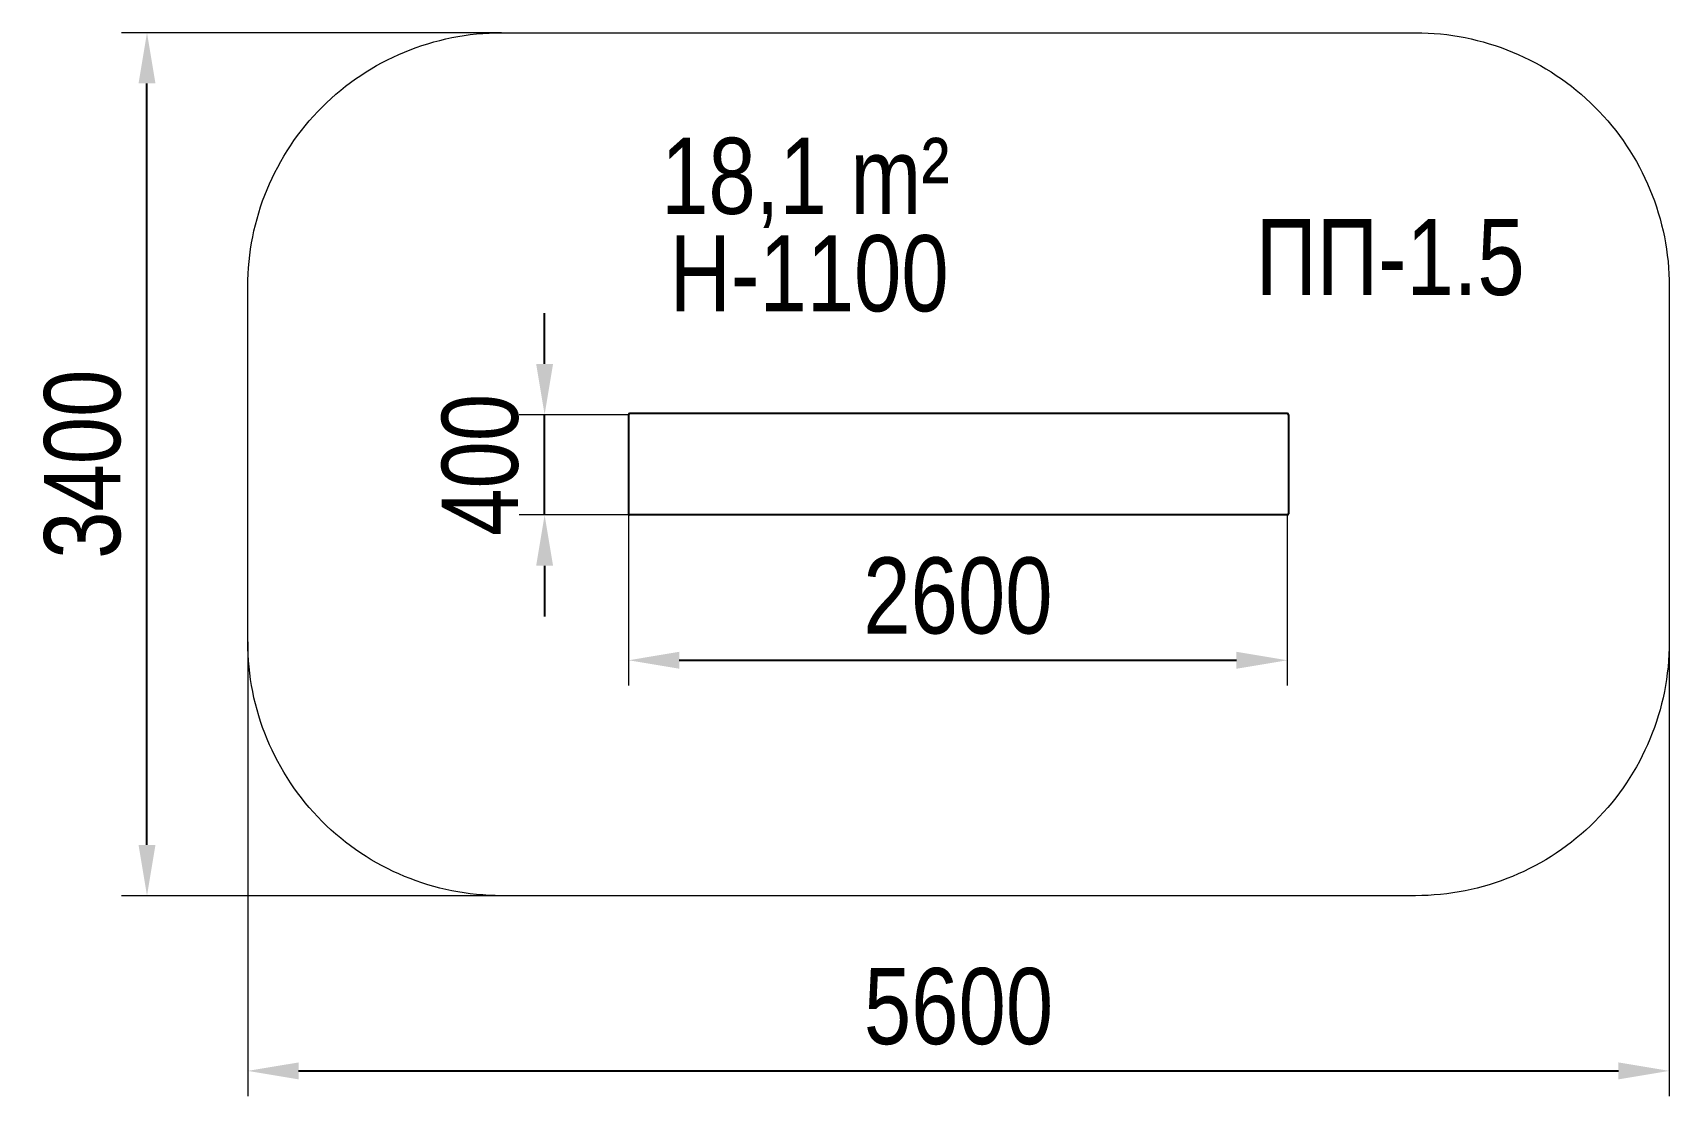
# Model space of a CAD drawing. Header units: millimetres. Extents: x -439 to 6008, y -77 to 4114.
import ezdxf

# ---------------------------------------------------------------- set-up
doc = ezdxf.new("R2010")
doc.units = ezdxf.units.MM
for name, color, linetype in [('DIKOM_АРТИКУЛ', 7, 'Continuous'), ('DIKOM_ЗОНА', 80, 'Continuous'), ('DIKOM_ОБЪЕКТ', 7, 'Continuous'), ('DIKOM_РАЗМЕР_ЗОНА', 7, 'Continuous'), ('DIKOM_РАЗМЕР_ОБЪЕКТА', 7, 'Continuous')]:
    doc.layers.add(name, color=color, linetype=linetype)
doc.styles.add('style1', font='arial.ttf', dxfattribs={"width": 0.8})
doc.dimstyles.new('1-50', dxfattribs={"dimtxt": 300, "dimasz": 200, "dimexe": 100, "dimexo": 0, "dimgap": 100, "dimtad": 1, "dimdec": 0, "dimtxsty": 'style1', "dimcen": 0, "dimclrd": 7, "dimclre": 7, "dimadec": 1, "dimazin": 2, "dimtfac": 1, "dimtdec": 0, "dimtmove": 0, "dimatfit": 3, "dimfxl": 0, "dimlwd": 25, "dimlwe": 18, "dimarcsym": 0})

# ---------------------------------------------------------------- blocks, each defined once
blk = doc.blocks.new('*D22')
at = {"layer": 'Defpoints', "color": 0, "transparency": 16777216}
for p in [(1907.8, 2218.5), (4502.8, 2218.5), (4502.8, 1641)]:
    blk.add_point(p, dxfattribs=at)
at = {"layer": 'DIKOM_РАЗМЕР_ОБЪЕКТА', "color": 7, "lineweight": 18, "transparency": 16777216}
for p, q in [((1907.8, 2218.5), (1907.8, 1541)), ((4502.8, 2218.5), (4502.8, 1541))]:
    blk.add_line(p, q, dxfattribs=at)
at = {"layer": 'DIKOM_РАЗМЕР_ОБЪЕКТА', "color": 7, "lineweight": 25, "transparency": 16777216}
blk.add_line((2107.8, 1641), (4302.8, 1641), dxfattribs=at)
at = {"layer": 'DIKOM_РАЗМЕР_ОБЪЕКТА', "color": 7, "transparency": 16777216}
for points in [[(2107.8, 1674.4), (2107.8, 1607.7), (1907.8, 1641)], [(4302.8, 1674.4), (4302.8, 1607.7), (4502.8, 1641)]]:
    blk.add_solid(points, dxfattribs=at)
at = {"layer": 'DIKOM_РАЗМЕР_ОБЪЕКТА', "color": 0, "transparency": 16777216, "insert": (3205.3, 1894.2), "char_height": 300, "attachment_point": 5, "style": 'style1'}
blk.add_mtext('2600', dxfattribs=at)
blk = doc.blocks.new('*D23')
at = {"layer": 'Defpoints', "color": 0, "transparency": 16777216}
for p in [(1577.2, 2608.5), (1907.8, 2608.5), (1912.8, 2213.5)]:
    blk.add_point(p, dxfattribs=at)
at = {"layer": 'DIKOM_РАЗМЕР_ОБЪЕКТА', "color": 7, "lineweight": 25, "transparency": 16777216}
for p, q in [((1577.2, 2808.5), (1577.2, 3008.5)), ((1577.2, 2213.5), (1577.2, 2608.5)), ((1577.2, 2013.5), (1577.2, 1813.5))]:
    blk.add_line(p, q, dxfattribs=at)
at = {"layer": 'DIKOM_РАЗМЕР_ОБЪЕКТА', "color": 7, "lineweight": 18, "transparency": 16777216}
for p, q in [((1907.8, 2608.5), (1477.2, 2608.5)), ((1912.8, 2213.5), (1477.2, 2213.5))]:
    blk.add_line(p, q, dxfattribs=at)
at = {"layer": 'DIKOM_РАЗМЕР_ОБЪЕКТА', "color": 7, "transparency": 16777216}
for points in [[(1543.9, 2808.5), (1610.5, 2808.5), (1577.2, 2608.5)], [(1543.9, 2013.5), (1610.5, 2013.5), (1577.2, 2213.5)]]:
    blk.add_solid(points, dxfattribs=at)
at = {"layer": 'DIKOM_РАЗМЕР_ОБЪЕКТА', "color": 0, "transparency": 16777216, "insert": (1324, 2411), "char_height": 300, "attachment_point": 5, "rotation": 90, "style": 'style1'}
blk.add_mtext('400', dxfattribs=at)
blk = doc.blocks.new('*D24')
at = {"layer": 'Defpoints', "color": 0, "transparency": 16777216}
for p in [(407.8, 1713.5), (6007.8, 1713.5), (6007.8, 23.2)]:
    blk.add_point(p, dxfattribs=at)
at = {"layer": 'DIKOM_РАЗМЕР_ЗОНА', "color": 7, "lineweight": 18, "transparency": 16777216}
for p, q in [((407.8, 1713.5), (407.8, -76.8)), ((6007.8, 1713.5), (6007.8, -76.8))]:
    blk.add_line(p, q, dxfattribs=at)
at = {"layer": 'DIKOM_РАЗМЕР_ЗОНА', "color": 7, "lineweight": 25, "transparency": 16777216}
blk.add_line((607.8, 23.2), (5807.8, 23.2), dxfattribs=at)
at = {"layer": 'DIKOM_РАЗМЕР_ЗОНА', "color": 7, "transparency": 16777216}
for points in [[(607.8, 56.5), (607.8, -10.1), (407.8, 23.2)], [(5807.8, 56.5), (5807.8, -10.1), (6007.8, 23.2)]]:
    blk.add_solid(points, dxfattribs=at)
at = {"layer": 'DIKOM_РАЗМЕР_ЗОНА', "color": 0, "transparency": 16777216, "insert": (3207.8, 276.4), "char_height": 300, "attachment_point": 5, "style": 'style1'}
blk.add_mtext('5600', dxfattribs=at)
blk = doc.blocks.new('*D25')
at = {"layer": 'Defpoints', "color": 0, "transparency": 16777216}
for p in [(10.7, 4113.5), (1407.8, 4113.5), (1407.8, 713.5)]:
    blk.add_point(p, dxfattribs=at)
at = {"layer": 'DIKOM_РАЗМЕР_ЗОНА', "color": 7, "lineweight": 18, "transparency": 16777216}
for p, q in [((1407.8, 4113.5), (-89.3, 4113.5)), ((1407.8, 713.5), (-89.3, 713.5))]:
    blk.add_line(p, q, dxfattribs=at)
at = {"layer": 'DIKOM_РАЗМЕР_ЗОНА', "color": 7, "lineweight": 25, "transparency": 16777216}
blk.add_line((10.7, 913.5), (10.7, 3913.5), dxfattribs=at)
at = {"layer": 'DIKOM_РАЗМЕР_ЗОНА', "color": 7, "transparency": 16777216}
for points in [[(-22.6, 3913.5), (44.1, 3913.5), (10.7, 4113.5)], [(-22.6, 913.5), (44.1, 913.5), (10.7, 713.5)]]:
    blk.add_solid(points, dxfattribs=at)
at = {"layer": 'DIKOM_РАЗМЕР_ЗОНА', "color": 0, "transparency": 16777216, "insert": (-242.6, 2413.5), "char_height": 300, "attachment_point": 5, "rotation": 90, "style": 'style1'}
blk.add_mtext('3400', dxfattribs=at)

msp = doc.modelspace()

# ---------------------------------------------------------------- linework, layer by layer
at = {"layer": 'DIKOM_ЗОНА', "color": 3, "lineweight": 15}
msp.add_lwpolyline([(1407.8, 4113.5), (5007.8, 4113.5, -0.414214), (6007.8, 3113.5), (6007.8, 1713.5, -0.414214), (5007.8, 713.5), (1407.8, 713.5, -0.414214), (407.8, 1713.5), (407.8, 3113.5, -0.414214)], format="xyb", close=True, dxfattribs=at)
at = {"layer": 'DIKOM_ОБЪЕКТ'}
for p, q in [((1907.8, 2608.5), (1907.8, 2218.5)), ((4502.8, 2613.5), (1912.8, 2613.5)), ((4507.8, 2608.5), (4507.8, 2218.5)), ((4502.8, 2213.5), (1912.8, 2213.5))]:
    msp.add_line(p, q, dxfattribs=at)
for centre, start, end in [((1912.8, 2608.5), 90, 180), ((4502.8, 2608.5), 0, 90), ((1912.8, 2218.5), 180, 270), ((4502.8, 2218.5), 270, 0)]:
    msp.add_arc(centre, 5, start, end, dxfattribs=at)

# ---------------------------------------------------------------- texts
at = {"layer": 'DIKOM_АРТИКУЛ', "color": 7, "insert": (4378.7, 3380.1), "char_height": 300, "width": 5405.477, "attachment_point": 1, "style": 'style1'}
msp.add_mtext('ПП-1.5', dxfattribs=at)
at = {"layer": 'DIKOM_РАЗМЕР_ОБЪЕКТА', "char_height": 300, "width": 2314.7, "attachment_point": 1, "style": 'style1'}
for s, insert in [('18,1 m²', (2036, 3699.7)), ('{\\C0;H-1100}', (2069.5, 3315.9))]:
    msp.add_mtext(s, dxfattribs=dict(at, insert=insert))

# ---------------------------------------------------------------- dimensions: what is measured, and where the dimension line sits
at = {"layer": 'DIKOM_РАЗМЕР_ЗОНА'}
dim = msp.add_linear_dim(base=(10.7, 4113.5), p1=(1407.8, 713.5), p2=(1407.8, 4113.5), angle=90, dimstyle='1-50', dxfattribs=at)
dim.commit()
dim.dimension.update_dxf_attribs({"geometry": '*D25', "text_midpoint": (-242.6, 2413.5)})
dim = msp.add_linear_dim(base=(6007.8, 23.2), p1=(407.8, 1713.5), p2=(6007.8, 1713.5), dimstyle='1-50', dxfattribs=at)
dim.commit()
dim.dimension.update_dxf_attribs({"geometry": '*D24', "text_midpoint": (3207.8, 276.4)})
at = {"layer": 'DIKOM_РАЗМЕР_ОБЪЕКТА'}
dim = msp.add_linear_dim(base=(1577.2, 2608.5), p1=(1912.8, 2213.5), p2=(1907.8, 2608.5), angle=90, text='400', dimstyle='1-50', dxfattribs=at)
dim.commit()
dim.dimension.update_dxf_attribs({"geometry": '*D23', "text_midpoint": (1577.2, 2411), "dimtype": 160})
dim = msp.add_linear_dim(base=(4502.8, 1641), p1=(1907.8, 2218.5), p2=(4502.8, 2218.5), text='2600', dimstyle='1-50', dxfattribs=at)
dim.commit()
dim.dimension.update_dxf_attribs({"geometry": '*D22', "text_midpoint": (3205.3, 1894.2)})

doc.saveas('drawing.dxf')
